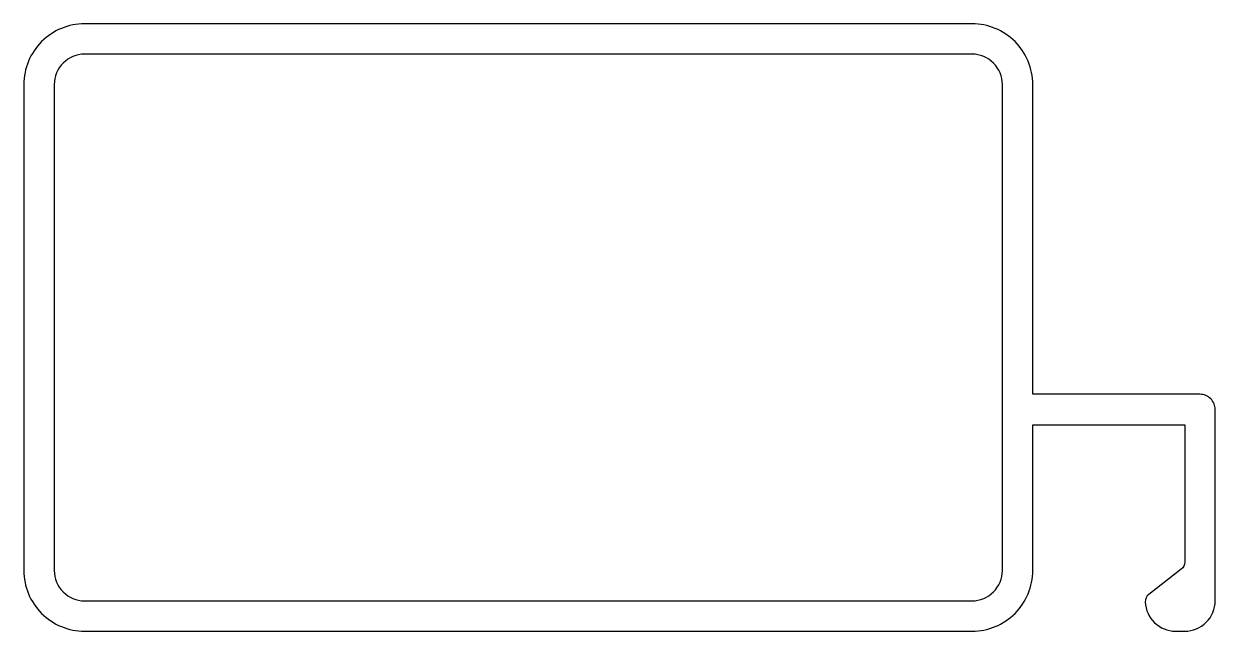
# Model space of a CAD drawing. Extents: x -83.6 to -44.4, y 204.4 to 224.4.
import ezdxf

# ---------------------------------------------------------------- set-up
doc = ezdxf.new("R2010")
doc.units = 0
doc.layers.add('ANA', color=220, linetype='CONTINUOUS')

msp = doc.modelspace()

# ---------------------------------------------------------------- linework, layer by layer
at = {"layer": 'ANA', "color": 0}
for points in [[(-45.52, 206.47), (-46.587, 205.643, 0.24205), (-46.703, 205.395, 0.403043), (-45.704, 204.433), (-45.404, 204.433, 0.414214), (-44.404, 205.433), (-44.404, 211.733, 0.414214), (-44.904, 212.233), (-50.404, 212.233), (-50.404, 222.433, 0.414214), (-52.404, 224.433), (-81.604, 224.433, 0.414214), (-83.604, 222.433), (-83.604, 206.433, 0.414214), (-81.604, 204.433), (-52.404, 204.433, 0.414214), (-50.404, 206.433), (-50.404, 211.233), (-45.404, 211.233), (-45.404, 206.707, -0.23194)], [(-51.404, 222.433, 0.414214), (-52.404, 223.433), (-81.604, 223.433, 0.414214), (-82.604, 222.433), (-82.604, 206.433, 0.414214), (-81.604, 205.433), (-52.404, 205.433, 0.414214), (-51.404, 206.433)]]:
    msp.add_lwpolyline(points, format="xyb", close=True, dxfattribs=at)

doc.saveas('drawing.dxf')
